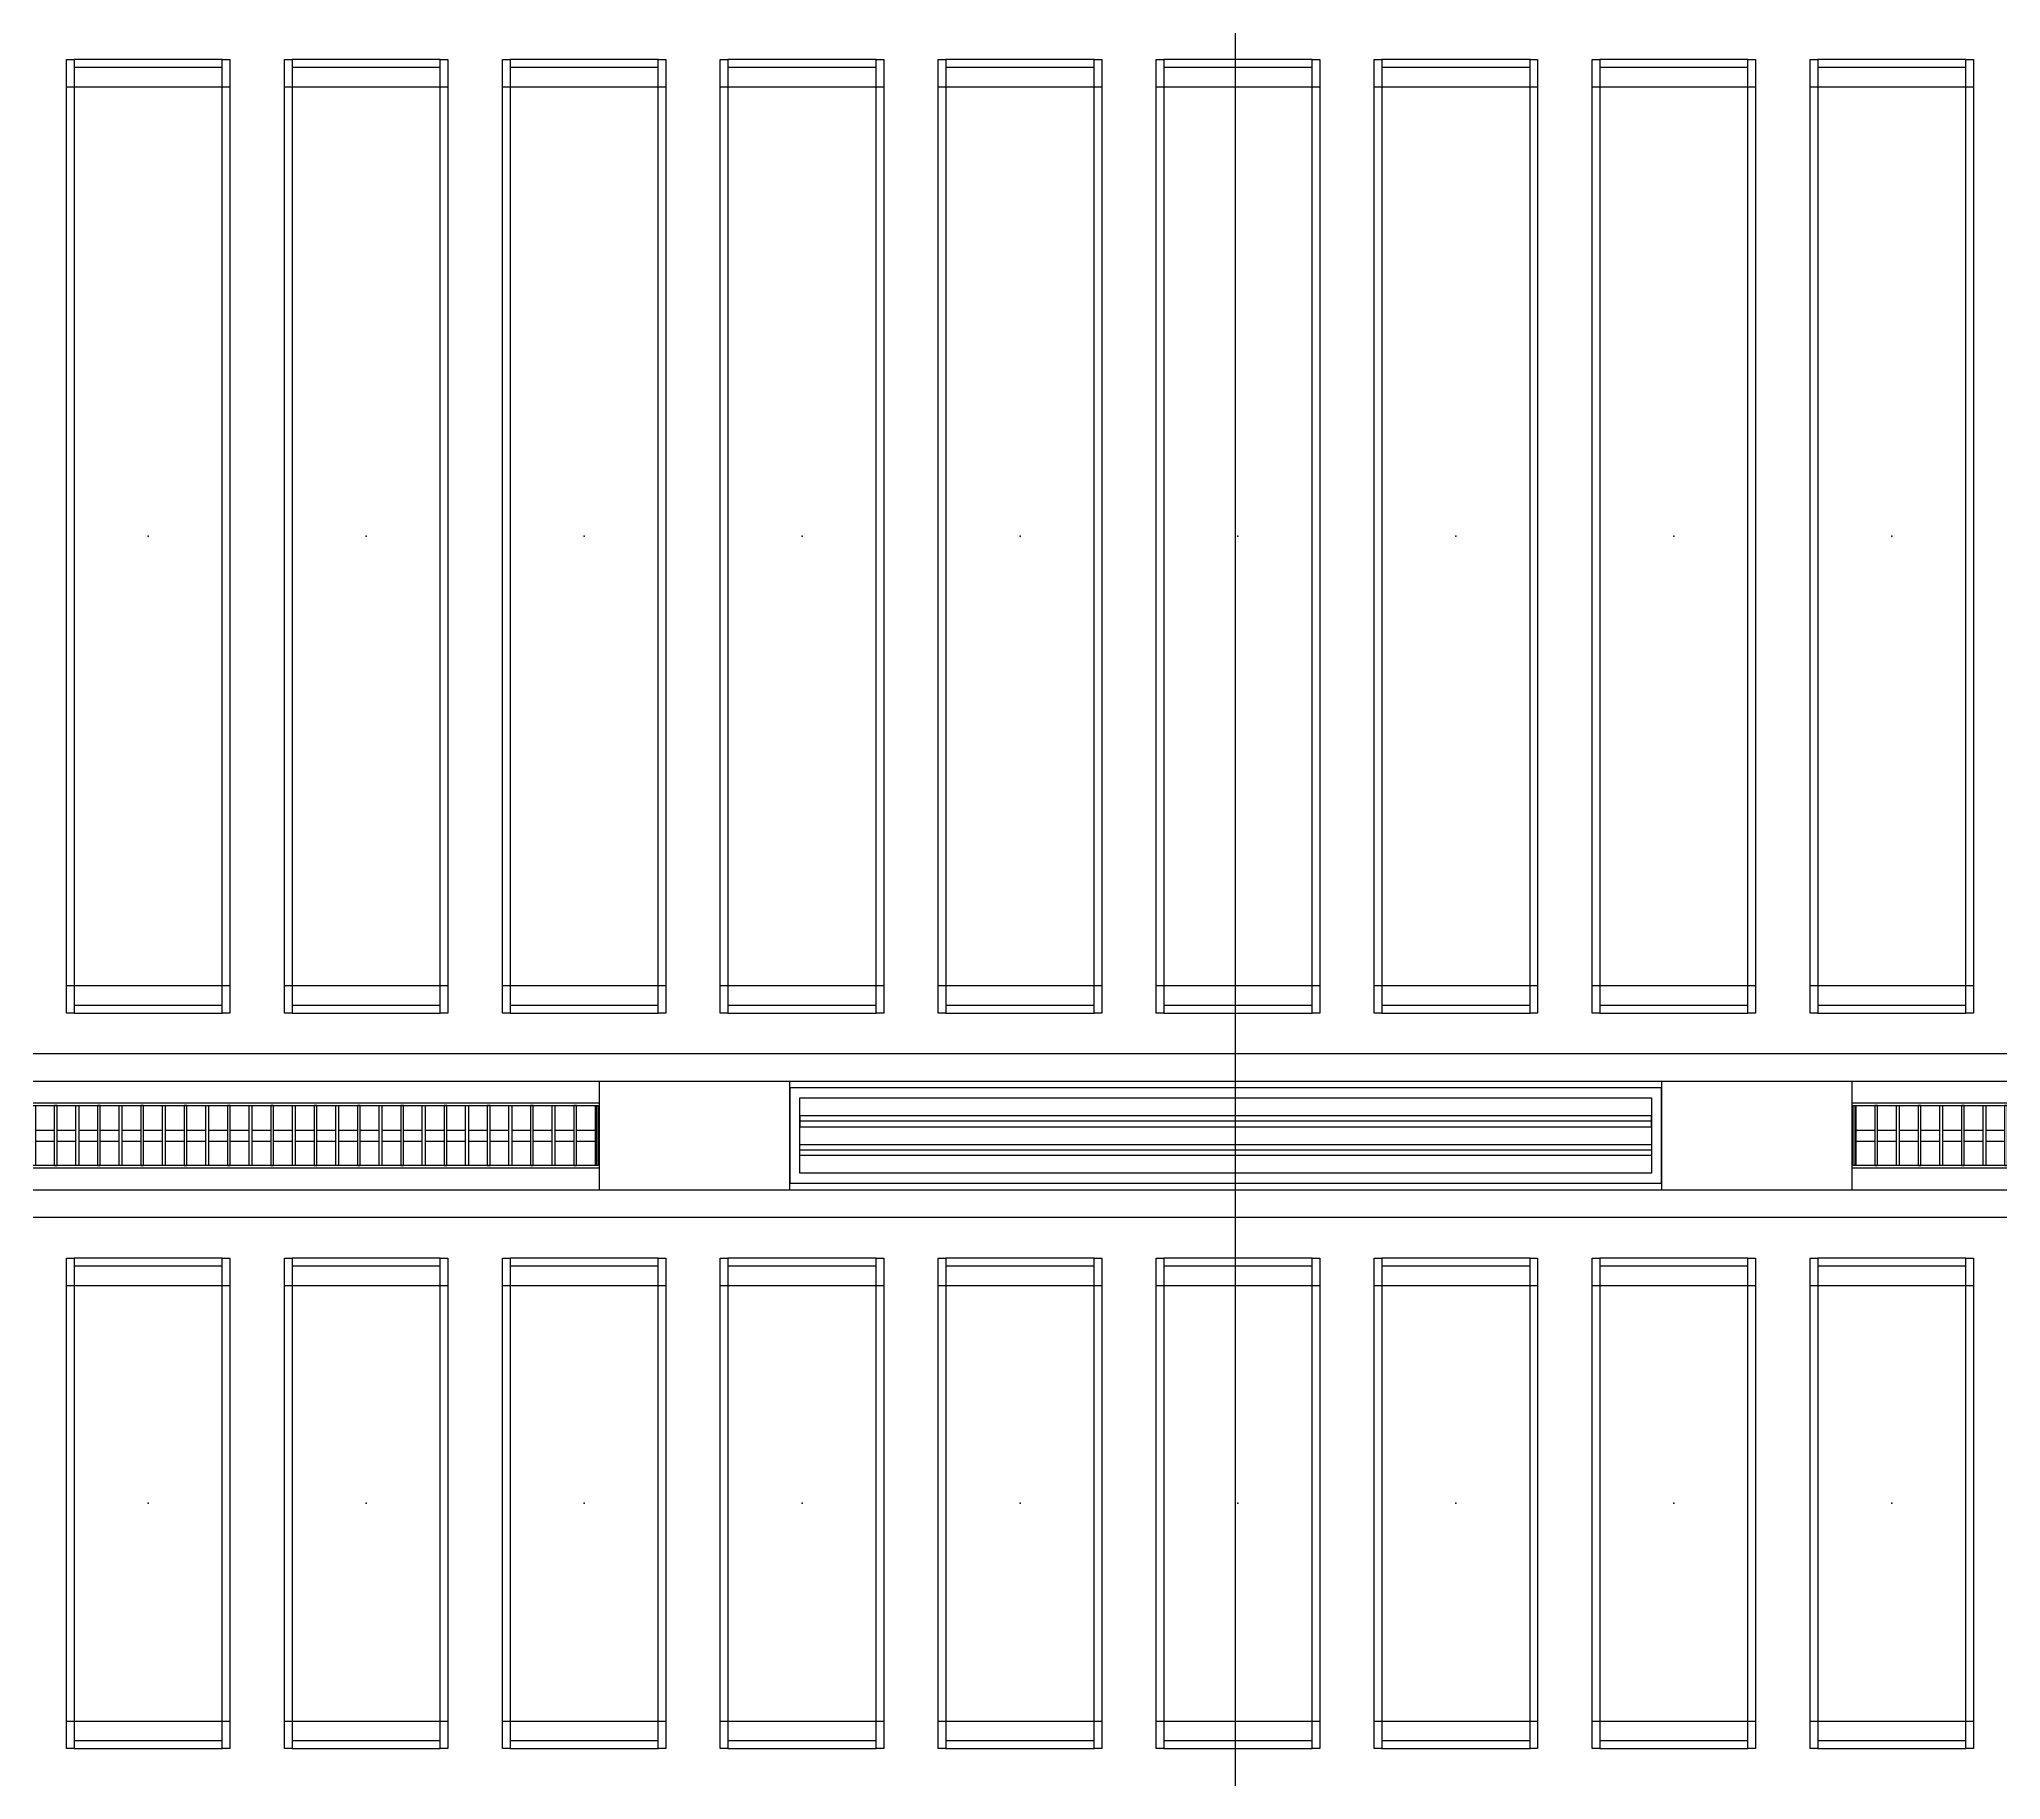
# Model space of a CAD drawing. Header units: millimetres. Extents: x -962357 to -591933, y -35273 to 59420.
# Drawn here: x -687172 to -683572, y 4287 to 7483 of the extents above; entities that cross this region are included whole.
import ezdxf
from ezdxf.enums import TextEntityAlignment as Align

# ---------------------------------------------------------------- set-up
doc = ezdxf.new("R2010")
doc.units = ezdxf.units.MM
for name, color, linetype in [('000 - WIPEOUT', 250, 'Continuous'), ('001 - ASCESSORIES', 251, 'Continuous'), ('A04_TUBE SERIES', 2, 'Continuous'), ('A11_ALU.SOLID SHEET', 2, 'Continuous')]:
    doc.layers.add(name, color=color, linetype=linetype)
doc.layers.add('008 - LIGHTING', color=1, linetype='Continuous', lineweight=9)
doc.layers.add('A-ROOM-IDEN', color=3, linetype='Continuous', lineweight=25)

# ---------------------------------------------------------------- blocks, each defined once
blk = doc.blocks.new('*U742')
blk.add_point((0, 0))
at = {"layer": 'Defpoints', "color": 250}
blk.add_text('AL.SHEET-HAT-TYPE-C', height=7, rotation=270, dxfattribs=at).set_placement((15, 0), align=Align.BOTTOM_CENTER)
blk.add_wipeout([(0, -100), (350, -100), (350, 100), (0, 100)]).dxf.layer = '000 - WIPEOUT'
at = {"layer": 'A11_ALU.SOLID SHEET', "color": 0}
blk.add_lwpolyline([(0, -100), (350, -100), (350, 100), (0, 100)], close=True, dxfattribs=at)
blk = doc.blocks.new('*U526')
at = {"layer": '001 - ASCESSORIES', "color": 0, "linetype": 'ByBlock'}
blk.add_lwpolyline([(800, 87.5), (-800, 87.5), (-800, -87.5), (800, -87.5)], close=True, dxfattribs=at)
at = {"layer": '001 - ASCESSORIES', "linetype": 'ByBlock'}
for points in [[(-781.5, 69), (781.5, 69), (781.5, -69), (-781.5, -69)], [(781.5, 36.3), (-781.5, 36.3), (-781.5, 16.3), (781.5, 16.3)], [(-781.5, -16.3), (781.5, -16.3), (781.5, -36.3), (-781.5, -36.3)]]:
    blk.add_lwpolyline(points, close=True, dxfattribs=at)
for points in [[(781.5, 26.3), (-781.5, 26.3)], [(-781.5, -26.3), (781.5, -26.3)]]:
    blk.add_lwpolyline(points, dxfattribs=at)
blk = doc.blocks.new('*U570')
at = {"color": 1}
blk.add_wipeout([(600, -60), (-600, -60), (-600, 60), (600, 60)], dxfattribs=at).dxf.layer = '000 - WIPEOUT'
at = {"layer": '001 - ASCESSORIES', "color": 0}
blk.add_lwpolyline([(600, -60), (-600, -60), (-600, 60), (600, 60)], close=True, dxfattribs=at)
at = {"layer": '001 - ASCESSORIES'}
for points in [[(-593.5, -55), (-598.5, -55), (-598.5, 55), (-593.5, 55)], [(595, -55), (-595, -55), (-595, 55), (595, 55)], [(-558.8, -55), (-553.8, -55), (-553.8, 55), (-558.8, 55)], [(-514, -55), (-519, -55), (-519, 55), (-514, 55)], [(-479.3, -55), (-474.3, -55), (-474.3, 55), (-479.3, 55)], [(-434.6, -55), (-439.6, -55), (-439.6, 55), (-434.6, 55)], [(-399.8, -55), (-394.8, -55), (-394.8, 55), (-399.8, 55)], [(-355.1, -55), (-360.1, -55), (-360.1, 55), (-355.1, 55)], [(-320.4, -55), (-315.4, -55), (-315.4, 55), (-320.4, 55)], [(-275.6, -55), (-280.6, -55), (-280.6, 55), (-275.6, 55)], [(-240.9, -55), (-235.9, -55), (-235.9, 55), (-240.9, 55)], [(-196.2, -55), (-201.2, -55), (-201.2, 55), (-196.2, 55)], [(-161.4, -55), (-156.4, -55), (-156.4, 55), (-161.4, 55)], [(-116.7, -55), (-121.7, -55), (-121.7, 55), (-116.7, 55)], [(-82, -55), (-77, -55), (-77, 55), (-82, 55)], [(-37.2, -55), (-42.2, -55), (-42.2, 55), (-37.2, 55)], [(-2.5, -55), (2.5, -55), (2.5, 55), (-2.5, 55)], [(42.2, -55), (37.2, -55), (37.2, 55), (42.2, 55)], [(77, -55), (82, -55), (82, 55), (77, 55)], [(121.7, -55), (116.7, -55), (116.7, 55), (121.7, 55)], [(156.4, -55), (161.4, -55), (161.4, 55), (156.4, 55)], [(201.2, -55), (196.2, -55), (196.2, 55), (201.2, 55)], [(235.9, -55), (240.9, -55), (240.9, 55), (235.9, 55)], [(280.6, -55), (275.6, -55), (275.6, 55), (280.6, 55)], [(315.4, -55), (320.4, -55), (320.4, 55), (315.4, 55)], [(360.1, -55), (355.1, -55), (355.1, 55), (360.1, 55)], [(394.8, -55), (399.8, -55), (399.8, 55), (394.8, 55)], [(439.6, -55), (434.6, -55), (434.6, 55), (439.6, 55)], [(474.3, -55), (479.3, -55), (479.3, 55), (474.3, 55)], [(519, -55), (514, -55), (514, 55), (519, 55)], [(553.8, -55), (558.8, -55), (558.8, 55), (553.8, 55)], [(598.5, -55), (593.5, -55), (593.5, 55), (598.5, 55)]]:
    blk.add_lwpolyline(points, close=True, dxfattribs=at)
for points in [[(-593.5, 10), (-558.8, 10)], [(-553.8, 10), (-519, 10)], [(-514, 10), (-479.3, 10)], [(-474.3, 10), (-439.6, 10)], [(-434.6, 10), (-399.8, 10)], [(-394.8, 10), (-360.1, 10)], [(-355.1, 10), (-320.4, 10)], [(-315.4, 10), (-280.6, 10)], [(-275.6, 10), (-240.9, 10)], [(-235.9, 10), (-201.2, 10)], [(-196.2, 10), (-161.4, 10)], [(-156.4, 10), (-121.7, 10)], [(-116.7, 10), (-82, 10)], [(-77, 10), (-42.2, 10)], [(-37.2, 10), (-2.5, 10)], [(2.5, 10), (37.2, 10)], [(42.2, 10), (77, 10)], [(82, 10), (116.7, 10)], [(121.7, 10), (156.4, 10)], [(161.4, 10), (196.2, 10)], [(201.2, 10), (235.9, 10)], [(240.9, 10), (275.6, 10)], [(280.6, 10), (315.4, 10)], [(320.4, 10), (355.1, 10)], [(360.1, 10), (394.8, 10)], [(399.8, 10), (434.6, 10)], [(439.6, 10), (474.3, 10)], [(479.3, 10), (514, 10)], [(519, 10), (553.8, 10)], [(558.8, 10), (593.5, 10)], [(-593.5, -10), (-558.8, -10)], [(-553.8, -10), (-519, -10)], [(-514, -10), (-479.3, -10)], [(-474.3, -10), (-439.6, -10)], [(-434.6, -10), (-399.8, -10)], [(-394.8, -10), (-360.1, -10)], [(-355.1, -10), (-320.4, -10)], [(-315.4, -10), (-280.6, -10)], [(-275.6, -10), (-240.9, -10)], [(-235.9, -10), (-201.2, -10)], [(-196.2, -10), (-161.4, -10)], [(-156.4, -10), (-121.7, -10)], [(-116.7, -10), (-82, -10)], [(-77, -10), (-42.2, -10)], [(-37.2, -10), (-2.5, -10)], [(2.5, -10), (37.2, -10)], [(42.2, -10), (77, -10)], [(82, -10), (116.7, -10)], [(121.7, -10), (156.4, -10)], [(161.4, -10), (196.2, -10)], [(201.2, -10), (235.9, -10)], [(240.9, -10), (275.6, -10)], [(280.6, -10), (315.4, -10)], [(320.4, -10), (355.1, -10)], [(360.1, -10), (394.8, -10)], [(399.8, -10), (434.6, -10)], [(439.6, -10), (474.3, -10)], [(479.3, -10), (514, -10)], [(519, -10), (553.8, -10)], [(558.8, -10), (593.5, -10)]]:
    blk.add_lwpolyline(points, dxfattribs=at)
blk = doc.blocks.new('*U734')
blk.add_wipeout([(-25, 0), (25, 0), (25, 81755), (-25, 81755)]).dxf.layer = '000 - WIPEOUT'
at = {"layer": 'A04_TUBE SERIES', "color": 0}
blk.add_lwpolyline([(-25, 0), (25, 0), (25, 81755), (-25, 81755)], close=True, dxfattribs=at)
at = {"layer": 'Defpoints', "color": 250, "flags": 1}
blk.add_attdef('EXTR.OVL-LENGTH_', (-33.1, -9), '', height=5, dxfattribs=at)
blk = doc.blocks.new('*U731')
blk.add_wipeout([(-25, 0), (25, 0), (25, 81755), (-25, 81755)]).dxf.layer = '000 - WIPEOUT'
at = {"layer": 'A04_TUBE SERIES', "color": 0}
blk.add_lwpolyline([(-25, 0), (25, 0), (25, 81755), (-25, 81755)], close=True, dxfattribs=at)
at = {"layer": 'Defpoints', "color": 250, "flags": 1}
blk.add_attdef('EXTR.OVL-LENGTH_', (-33.1, -9), '', height=5, dxfattribs=at)
blk = doc.blocks.new('*U615')
for p, q in [((-825.3, 4450), (-825.3, 4750)), ((825, 4750), (825, 4450)), ((-825.3, 4050), (-825.3, 4350)), ((825, 4350), (825, 4050)), ((-825.3, 3650), (-825.3, 3950)), ((825, 3950), (825, 3650)), ((-825.3, 3250), (-825.3, 3550)), ((825, 3550), (825, 3250)), ((-825.3, 2850), (-825.3, 3150)), ((825, 3150), (825, 2850)), ((-825.3, 2450), (-825.3, 2750)), ((825, 2750), (825, 2450)), ((-825.3, 2050), (-825.3, 2350)), ((825, 2350), (825, 2050)), ((-825.3, 1650), (-825.3, 1950)), ((825, 1950), (825, 1650)), ((-825.3, 1250), (-825.3, 1550)), ((825, 1550), (825, 1250))]:
    blk.add_line(p, q)
for p in [(0, 4600), (0, 4200), (0, 3800), (0, 3400), (0, 3000), (0, 2600), (0, 2200), (0, 1800), (0, 1400)]:
    blk.add_point(p)
at = {"layer": 'A11_ALU.SOLID SHEET', "color": 0}
for points in [[(-875, 4750), (875, 4750), (875, 4736), (-875, 4736)], [(-875, 4464), (-861, 4464), (-861, 4736), (-875, 4736)], [(875, 4736), (861, 4736), (861, 4464), (875, 4464)], [(-875, 4464), (875, 4464), (875, 4450), (-875, 4450)], [(-875, 4350), (875, 4350), (875, 4336), (-875, 4336)], [(-875, 4064), (-861, 4064), (-861, 4336), (-875, 4336)], [(875, 4336), (861, 4336), (861, 4064), (875, 4064)], [(-875, 4064), (875, 4064), (875, 4050), (-875, 4050)], [(-875, 3950), (875, 3950), (875, 3936), (-875, 3936)], [(-875, 3664), (-861, 3664), (-861, 3936), (-875, 3936)], [(875, 3936), (861, 3936), (861, 3664), (875, 3664)], [(-875, 3664), (875, 3664), (875, 3650), (-875, 3650)], [(-875, 3550), (875, 3550), (875, 3536), (-875, 3536)], [(-875, 3264), (-861, 3264), (-861, 3536), (-875, 3536)], [(875, 3536), (861, 3536), (861, 3264), (875, 3264)], [(-875, 3264), (875, 3264), (875, 3250), (-875, 3250)], [(-875, 3150), (875, 3150), (875, 3136), (-875, 3136)], [(-875, 2864), (-861, 2864), (-861, 3136), (-875, 3136)], [(875, 3136), (861, 3136), (861, 2864), (875, 2864)], [(-875, 2864), (875, 2864), (875, 2850), (-875, 2850)], [(-875, 2750), (875, 2750), (875, 2736), (-875, 2736)], [(-875, 2464), (-861, 2464), (-861, 2736), (-875, 2736)], [(875, 2736), (861, 2736), (861, 2464), (875, 2464)], [(-875, 2464), (875, 2464), (875, 2450), (-875, 2450)], [(-875, 2350), (875, 2350), (875, 2336), (-875, 2336)], [(-875, 2064), (-861, 2064), (-861, 2336), (-875, 2336)], [(875, 2336), (861, 2336), (861, 2064), (875, 2064)], [(-875, 2064), (875, 2064), (875, 2050), (-875, 2050)], [(-875, 1950), (875, 1950), (875, 1936), (-875, 1936)], [(-875, 1664), (-861, 1664), (-861, 1936), (-875, 1936)], [(875, 1936), (861, 1936), (861, 1664), (875, 1664)], [(-875, 1664), (875, 1664), (875, 1650), (-875, 1650)], [(-875, 1550), (875, 1550), (875, 1536), (-875, 1536)], [(-875, 1264), (-861, 1264), (-861, 1536), (-875, 1536)], [(875, 1536), (861, 1536), (861, 1264), (875, 1264)], [(-875, 1264), (875, 1264), (875, 1250), (-875, 1250)]]:
    blk.add_lwpolyline(points, close=True, dxfattribs=at)
blk = doc.blocks.new('*U618')
for p, q in [((-400.3, 10050), (-400.3, 10350)), ((400, 10350), (400, 10050)), ((-400.3, 9650), (-400.3, 9950)), ((400, 9950), (400, 9650)), ((-400.3, 9250), (-400.3, 9550)), ((400, 9550), (400, 9250)), ((-400.3, 8850), (-400.3, 9150)), ((400, 9150), (400, 8850)), ((-400.3, 8450), (-400.3, 8750)), ((400, 8750), (400, 8450)), ((-400.3, 8050), (-400.3, 8350)), ((400, 8350), (400, 8050)), ((-400.3, 7650), (-400.3, 7950)), ((400, 7950), (400, 7650)), ((-400.3, 7250), (-400.3, 7550)), ((400, 7550), (400, 7250)), ((-400.3, 6850), (-400.3, 7150)), ((400, 7150), (400, 6850))]:
    blk.add_line(p, q)
for p in [(0, 10200), (0, 9800), (0, 9400), (0, 9000), (0, 8600), (0, 8200), (0, 7800), (0, 7400), (0, 7000)]:
    blk.add_point(p)
at = {"layer": 'A11_ALU.SOLID SHEET', "color": 0}
for points in [[(-450, 10350), (450, 10350), (450, 10336), (-450, 10336)], [(-450, 10064), (-436, 10064), (-436, 10336), (-450, 10336)], [(450, 10336), (436, 10336), (436, 10064), (450, 10064)], [(-450, 10064), (450, 10064), (450, 10050), (-450, 10050)], [(-450, 9950), (450, 9950), (450, 9936), (-450, 9936)], [(-450, 9664), (-436, 9664), (-436, 9936), (-450, 9936)], [(450, 9936), (436, 9936), (436, 9664), (450, 9664)], [(-450, 9664), (450, 9664), (450, 9650), (-450, 9650)], [(-450, 9550), (450, 9550), (450, 9536), (-450, 9536)], [(-450, 9264), (-436, 9264), (-436, 9536), (-450, 9536)], [(450, 9536), (436, 9536), (436, 9264), (450, 9264)], [(-450, 9264), (450, 9264), (450, 9250), (-450, 9250)], [(-450, 9150), (450, 9150), (450, 9136), (-450, 9136)], [(-450, 8864), (-436, 8864), (-436, 9136), (-450, 9136)], [(450, 9136), (436, 9136), (436, 8864), (450, 8864)], [(-450, 8864), (450, 8864), (450, 8850), (-450, 8850)], [(-450, 8750), (450, 8750), (450, 8736), (-450, 8736)], [(-450, 8464), (-436, 8464), (-436, 8736), (-450, 8736)], [(450, 8736), (436, 8736), (436, 8464), (450, 8464)], [(-450, 8464), (450, 8464), (450, 8450), (-450, 8450)], [(-450, 8350), (450, 8350), (450, 8336), (-450, 8336)], [(-450, 8064), (-436, 8064), (-436, 8336), (-450, 8336)], [(450, 8336), (436, 8336), (436, 8064), (450, 8064)], [(-450, 8064), (450, 8064), (450, 8050), (-450, 8050)], [(-450, 7950), (450, 7950), (450, 7936), (-450, 7936)], [(-450, 7664), (-436, 7664), (-436, 7936), (-450, 7936)], [(450, 7936), (436, 7936), (436, 7664), (450, 7664)], [(-450, 7664), (450, 7664), (450, 7650), (-450, 7650)], [(-450, 7550), (450, 7550), (450, 7536), (-450, 7536)], [(-450, 7264), (-436, 7264), (-436, 7536), (-450, 7536)], [(450, 7536), (436, 7536), (436, 7264), (450, 7264)], [(-450, 7264), (450, 7264), (450, 7250), (-450, 7250)], [(-450, 7150), (450, 7150), (450, 7136), (-450, 7136)], [(-450, 6864), (-436, 6864), (-436, 7136), (-450, 7136)], [(450, 7136), (436, 7136), (436, 6864), (450, 6864)], [(-450, 6864), (450, 6864), (450, 6850), (-450, 6850)]]:
    blk.add_lwpolyline(points, close=True, dxfattribs=at)
blk = doc.blocks.new('*U856')
at = {"layer": 'A11_ALU.SOLID SHEET', "color": 0, "linetype": 'ByBlock', "rotation": 90}
for name, p in [('*U615', (62308.5, 2990)), ('*U618', (67908.5, 1215))]:
    blk.add_blockref(name, p, dxfattribs=at)
at = {"layer": 'A11_ALU.SOLID SHEET', "color": 1}
for p in [(58536, 1890), (60486, 1890)]:
    blk.add_blockref('*U742', p, dxfattribs=at)
at = {"layer": '008 - LIGHTING'}
for name, p in [('*U570', (57936, 1890)), ('*U526', (59686, 1890)), ('*U570', (61436, 1890))]:
    blk.add_blockref(name, p, dxfattribs=at)
at = {"layer": 'A04_TUBE SERIES', "color": 0, "linetype": 'ByBlock', "rotation": 270}
for name, p in [('*U734', (21303.5, 2015)), ('*U731', (21303.5, 1765))]:
    blk.add_blockref(name, p, dxfattribs=at)

msp = doc.modelspace()

# ---------------------------------------------------------------- block references
at = {"layer": 'A11_ALU.SOLID SHEET', "color": 2}
msp.add_blockref('*U856', (-744680, 3580), dxfattribs=at)

# ---------------------------------------------------------------- next in the draw order: linework, layer by layer
at = {"layer": 'A-ROOM-IDEN'}
msp.add_line((-684975.8, -2998.4), (-684975.8, 16539.9), dxfattribs=at)

doc.saveas('drawing.dxf')
